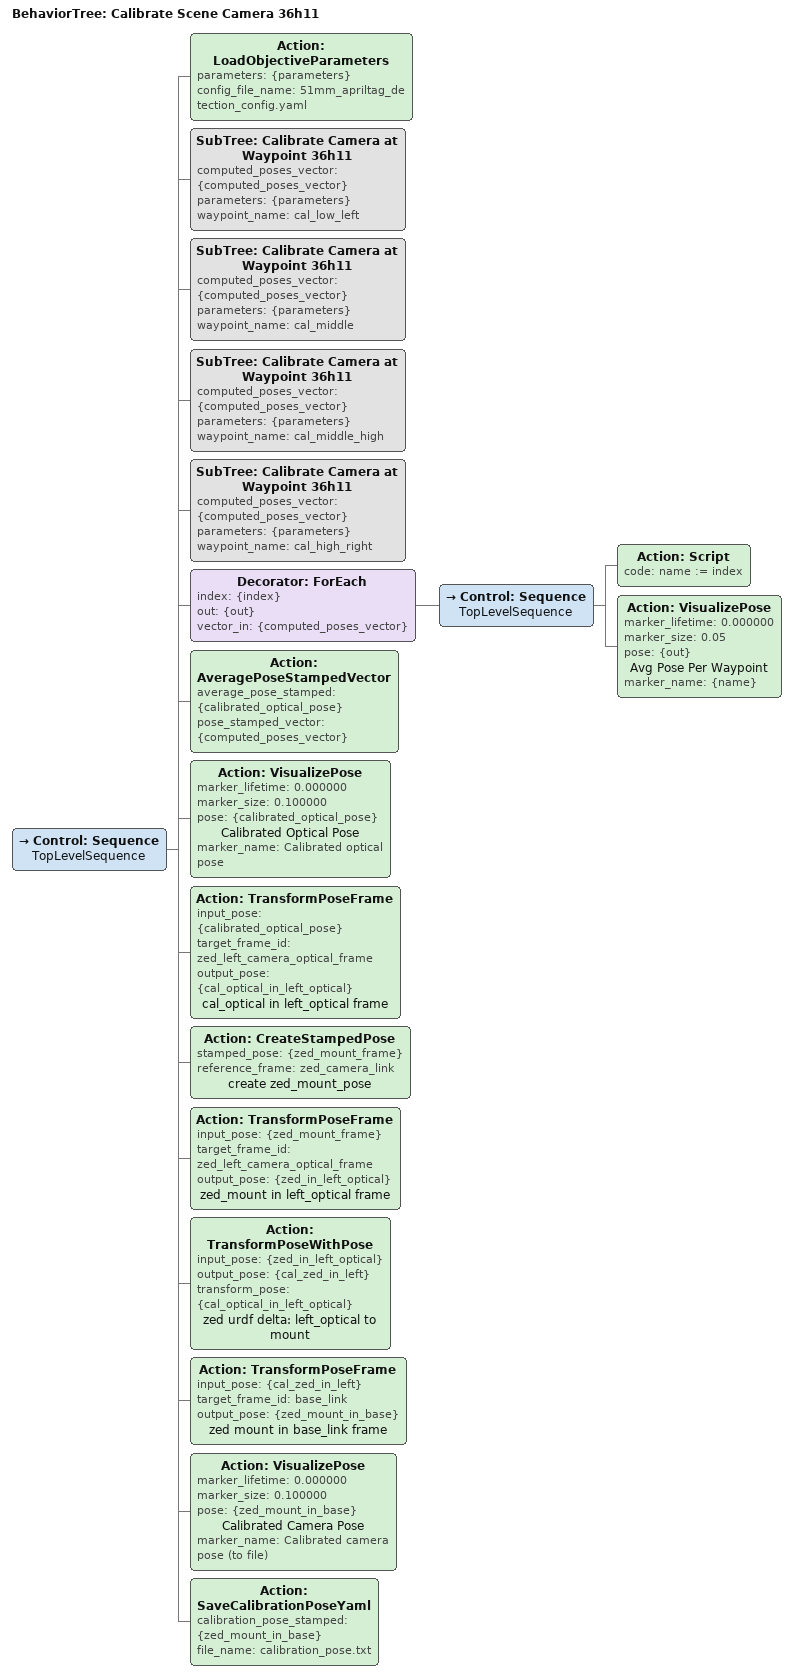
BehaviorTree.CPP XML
<?xml version='1.0' encoding='utf-8'?>
<root BTCPP_format="4" main_tree_to_execute="Calibrate Scene Camera 36h11">
  <BehaviorTree ID="Calibrate Scene Camera 36h11" _description="Uses april tags detected from 36h11.launch.">
    <Control ID="Sequence" name="TopLevelSequence">
      <Action ID="LoadObjectiveParameters" parameters="{parameters}" config_file_name="51mm_apriltag_detection_config.yaml"/>
      <SubTree ID="Calibrate Camera at Waypoint 36h11" computed_poses_vector="{computed_poses_vector}" parameters="{parameters}" waypoint_name="cal_low_left"/>
      <SubTree ID="Calibrate Camera at Waypoint 36h11" computed_poses_vector="{computed_poses_vector}" parameters="{parameters}" waypoint_name="cal_middle"/>
      <SubTree ID="Calibrate Camera at Waypoint 36h11" computed_poses_vector="{computed_poses_vector}" parameters="{parameters}" waypoint_name="cal_middle_high"/>
      <SubTree ID="Calibrate Camera at Waypoint 36h11" computed_poses_vector="{computed_poses_vector}" parameters="{parameters}" waypoint_name="cal_high_right"/>
      <Decorator ID="ForEach" index="{index}" out="{out}" vector_in="{computed_poses_vector}">
        <Control ID="Sequence" name="TopLevelSequence">
          <Action ID="Script" code="name := index"/>
          <Action ID="VisualizePose" marker_lifetime="0.000000" marker_size="0.05" pose="{out}" name="Avg Pose Per Waypoint" marker_name="{name}"/>
        </Control>
      </Decorator>
      <Action ID="AveragePoseStampedVector" average_pose_stamped="{calibrated_optical_pose}" pose_stamped_vector="{computed_poses_vector}"/>
      <Action ID="VisualizePose" marker_lifetime="0.000000" marker_size="0.100000" pose="{calibrated_optical_pose}" name="Calibrated Optical Pose" marker_name="Calibrated optical pose"/>
      <Action ID="TransformPoseFrame" input_pose="{calibrated_optical_pose}" target_frame_id="zed_left_camera_optical_frame" output_pose="{cal_optical_in_left_optical}" name="cal_optical in left_optical frame"/>
      <Action ID="CreateStampedPose" stamped_pose="{zed_mount_frame}" reference_frame="zed_camera_link" name="create zed_mount_pose"/>
      <Action ID="TransformPoseFrame" input_pose="{zed_mount_frame}" target_frame_id="zed_left_camera_optical_frame" output_pose="{zed_in_left_optical}" name="zed_mount in left_optical frame"/>
      <Action ID="TransformPoseWithPose" input_pose="{zed_in_left_optical}" output_pose="{cal_zed_in_left}" transform_pose="{cal_optical_in_left_optical}" name="zed urdf delta: left_optical to mount"/>
      <Action ID="TransformPoseFrame" input_pose="{cal_zed_in_left}" target_frame_id="base_link" output_pose="{zed_mount_in_base}" name="zed mount in base_link frame"/>
      <Action ID="VisualizePose" marker_lifetime="0.000000" marker_size="0.100000" pose="{zed_mount_in_base}" name="Calibrated Camera Pose" marker_name="Calibrated camera pose (to file)"/>
      <Action ID="SaveCalibrationPoseYaml" calibration_pose_stamped="{zed_mount_in_base}" file_name="calibration_pose.txt"/>
    </Control>
  </BehaviorTree>
</root>
